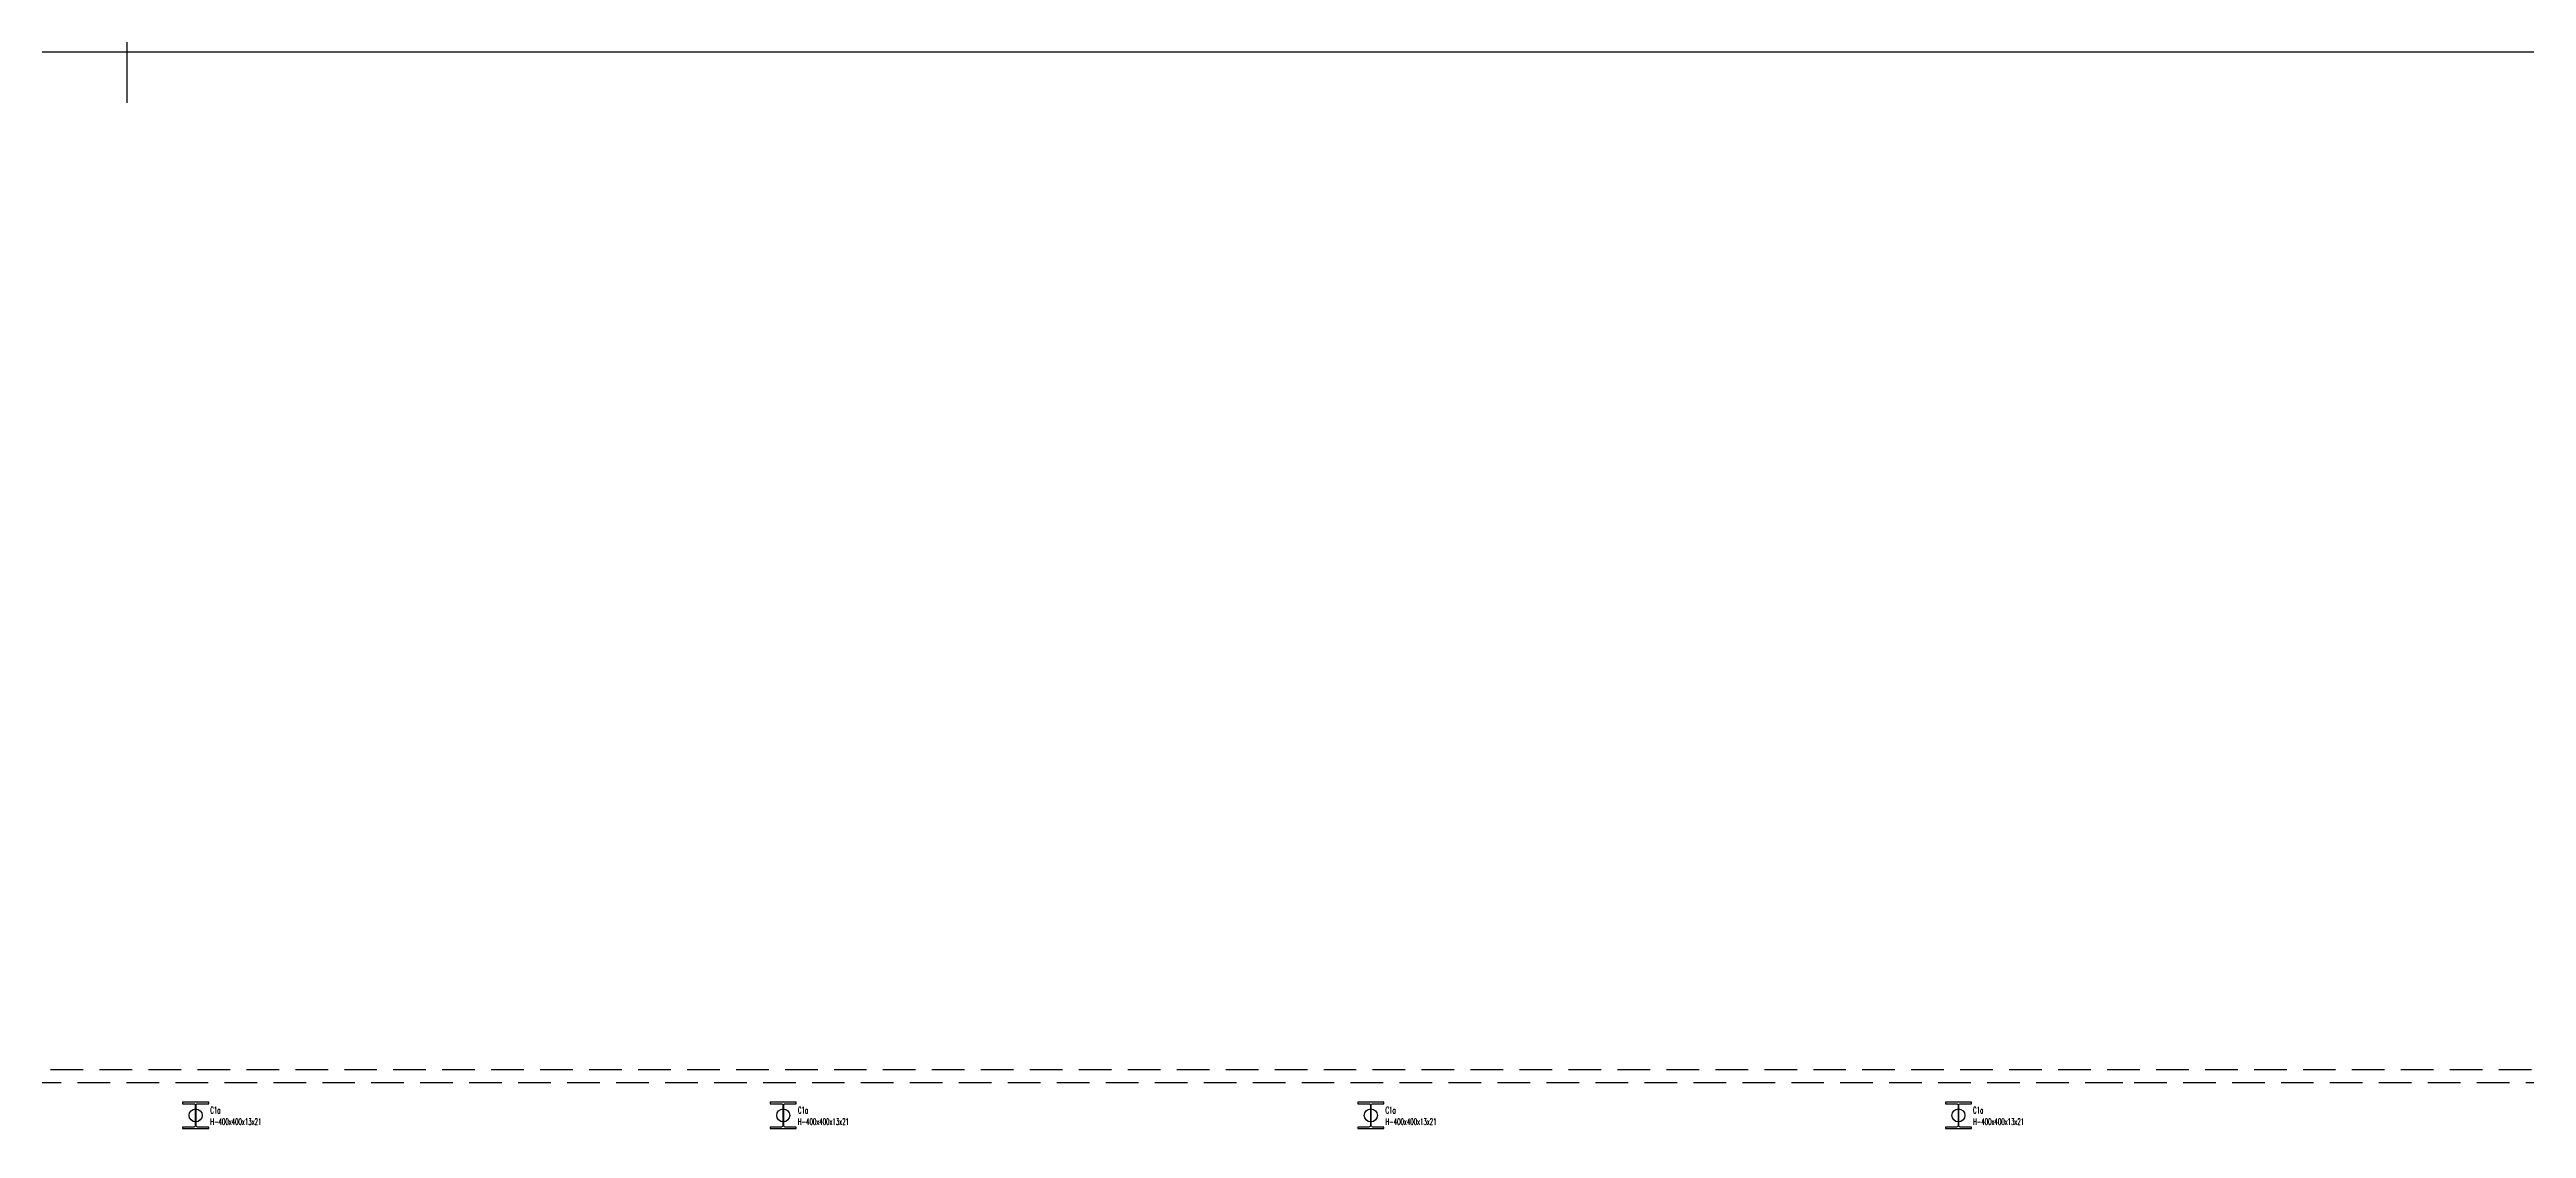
# Model space of a CAD drawing. Header units: millimetres. Extents: x 10462777 to 22643323, y 453826 to 1389191.
# Drawn here: x 11450135 to 11488073, y 590207 to 606721 of the extents above; entities that cross this region are included whole.
import ezdxf
from ezdxf.enums import TextEntityAlignment as Align

# ---------------------------------------------------------------- set-up
doc = ezdxf.new("R2010")
doc.units = ezdxf.units.MM
doc.header["$LTSCALE"] = 200
doc.header["$MEASUREMENT"] = 0
doc.linetypes.add('HIDDEN', pattern=[3.75, 2.5, -1.25])
for name, color, linetype in [('CEN', 1, 'CONTINUOUS'), ('COL', 2, 'CONTINUOUS'), ('panel', 4, 'CONTINUOUS'), ('tab6', 5, 'HIDDEN')]:
    doc.layers.add(name, color=color, linetype=linetype)
doc.layers.add('No_Print', color=153, linetype='CONTINUOUS', plot=False)
doc.styles.add('HYwulM', font='txt.shx ', dxfattribs={"bigfont": ' whgtxt.shx'})

msp = doc.modelspace()

# ---------------------------------------------------------------- linework, layer by layer
at = {"layer": 'CEN', "color": 253}
msp.add_line((11451323.2949, 605907.23366), (11451323.2949, 623017.40711), dxfattribs=at)
at = {"layer": 'COL', "color": 253}
for points in [[(11452366.7949, 590250.23366, -0.4142135624), (11452344.7949, 590228.23366), (11452173.2949, 590228.23366), (11452173.2949, 590207.23366), (11452573.2949, 590207.23366), (11452573.2949, 590228.23366), (11452401.7949, 590228.23366, -0.4142135624), (11452379.7949, 590250.23366), (11452379.7949, 590564.23366, -0.4142135624), (11452401.7949, 590586.23366), (11452573.2949, 590586.23366), (11452573.2949, 590607.23366), (11452173.2949, 590607.23366), (11452173.2949, 590586.23366), (11452344.7949, 590586.23366, -0.4142135624), (11452366.7949, 590564.23366)], [(11461366.7949, 590250.23366, -0.4142135624), (11461344.7949, 590228.23366), (11461173.2949, 590228.23366), (11461173.2949, 590207.23366), (11461573.2949, 590207.23366), (11461573.2949, 590228.23366), (11461401.7949, 590228.23366, -0.4142135624), (11461379.7949, 590250.23366), (11461379.7949, 590564.23366, -0.4142135624), (11461401.7949, 590586.23366), (11461573.2949, 590586.23366), (11461573.2949, 590607.23366), (11461173.2949, 590607.23366), (11461173.2949, 590586.23366), (11461344.7949, 590586.23366, -0.4142135624), (11461366.7949, 590564.23366)], [(11470366.7949, 590250.23366, -0.4142135624), (11470344.7949, 590228.23366), (11470173.2949, 590228.23366), (11470173.2949, 590207.23366), (11470573.2949, 590207.23366), (11470573.2949, 590228.23366), (11470401.7949, 590228.23366, -0.4142135624), (11470379.7949, 590250.23366), (11470379.7949, 590564.23366, -0.4142135624), (11470401.7949, 590586.23366), (11470573.2949, 590586.23366), (11470573.2949, 590607.23366), (11470173.2949, 590607.23366), (11470173.2949, 590586.23366), (11470344.7949, 590586.23366, -0.4142135624), (11470366.7949, 590564.23366)], [(11479366.7949, 590250.23366, -0.4142135624), (11479344.7949, 590228.23366), (11479173.2949, 590228.23366), (11479173.2949, 590207.23366), (11479573.2949, 590207.23366), (11479573.2949, 590228.23366), (11479401.7949, 590228.23366, -0.4142135624), (11479379.7949, 590250.23366), (11479379.7949, 590564.23366, -0.4142135624), (11479401.7949, 590586.23366), (11479573.2949, 590586.23366), (11479573.2949, 590607.23366), (11479173.2949, 590607.23366), (11479173.2949, 590586.23366), (11479344.7949, 590586.23366, -0.4142135624), (11479366.7949, 590564.23366)]]:
    msp.add_lwpolyline(points, format="xyb", close=True, dxfattribs=at)
at = {"layer": 'No_Print', "color": 253}
for centre in [(11452373.2949, 590407.23366), (11461373.2949, 590407.23366), (11470373.2949, 590407.23366), (11479373.2949, 590407.23366)]:
    msp.add_circle(centre, 100, dxfattribs=at)
at = {"layer": 'panel', "color": 253}
msp.add_line((11488648.2949, 606682.23366), (11441098.2949, 606682.23366), dxfattribs=at)
at = {"layer": 'tab6', "color": 253}
for p, q in [((11436650.7949, 591107.23366), (11497563.67703, 591107.23366)), ((11497563.67703, 590907.23366), (11436650.7949, 590907.23366)), ((11481889.2949, 590907.23366), (11481289.2949, 590907.23366))]:
    msp.add_line(p, q, dxfattribs=at)

# ---------------------------------------------------------------- texts
at = {"layer": 'No_Print', "color": 253, "style": 'HYwulM', "width": 0.5}
for s, p in [('C1a', (11452597.12968, 590486.34295)), ('H-400x400x13x21', (11452597.12968, 590310.33283)), ('C1a', (11461597.12968, 590486.34295)), ('H-400x400x13x21', (11461597.12968, 590310.33283)), ('C1a', (11470597.12968, 590486.34295)), ('H-400x400x13x21', (11470597.12968, 590310.33283)), ('C1a', (11479597.12968, 590486.34295)), ('H-400x400x13x21', (11479597.12968, 590310.33283))]:
    msp.add_text(s, height=100, dxfattribs=at).set_placement(p, align=Align.MIDDLE_LEFT)

doc.saveas('drawing.dxf')
